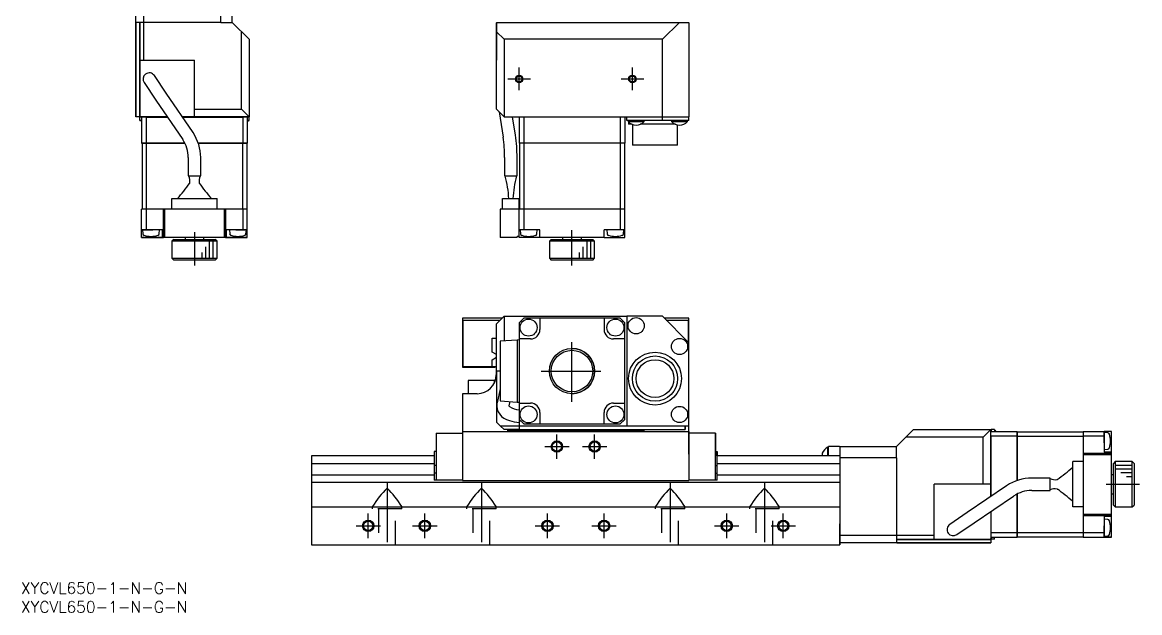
# Model space of a CAD drawing. Extents: x -2 to 603, y -8 to 381.
# Drawn here: x 0.4 to 296.5, y -8 to 148.4 of the extents above; entities that cross this region are included whole.
import ezdxf

# ---------------------------------------------------------------- set-up
doc = ezdxf.new("R2010")
doc.units = 0
doc.header["$LTSCALE"] = 0.5
doc.linetypes.add('CENTER', pattern=[50.8, 31.75, -6.35, 6.35, -6.35])
doc.linetypes.add('DASHED', pattern=[19.05, 12.7, -6.35])
for name, color, linetype in [('MSM_CENTER', 1, 'CENTER'), ('MSM_CONTINUOUS', 7, 'CONTINUOUS'), ('MSM_DASHED', 4, 'DASHED'), ('MSM_NARROW', 5, 'CONTINUOUS'), ('MSM_PART_NUMBER', 7, 'CONTINUOUS')]:
    doc.layers.add(name, color=color, linetype=linetype)
doc.styles.get("Standard").update_dxf_attribs({"font": 'txt.shx', "height": 3, "bigfont": 'bigfont.shx'})

# ---------------------------------------------------------------- blocks, each defined once
blk = doc.blocks.new('*U2')
at = {"layer": 'MSM_PART_NUMBER'}
blk.add_text('XYCVL650-1-N-G-N', height=3, dxfattribs=at).set_placement((0, -3))
blk = doc.blocks.new('*U3')
at = {"layer": 'MSM_PART_NUMBER'}
blk.add_text('XYCVL650-1-N-G-N', height=3, dxfattribs=at).set_placement((0, -8))

msp = doc.modelspace()

# ---------------------------------------------------------------- linework, layer by layer
at = {"layer": 'MSM_CENTER'}
for p, q in [((132.06, 130.37), (132.06, 136.37)), ((162.06, 130.37), (162.06, 136.37)), ((129.06, 133.37), (135.06, 133.37)), ((159.06, 133.37), (165.06, 133.37)), ((46, 92.82), (46, 83.92)), ((146.06, 83.92), (146.06, 93.32)), ((146.06, 47.8), (146.06, 64.2)), ((137.86, 56), (154.26, 56)), ((142.06, 32.77), (142.06, 39.23)), ((152.06, 32.77), (152.06, 39.23)), ((138.83, 36), (145.29, 36)), ((148.83, 36), (155.29, 36)), ((97.06, 26.5), (97.06, 8)), ((122.06, 26.5), (122.06, 8)), ((172.06, 26.5), (172.06, 8)), ((197.06, 26.5), (197.06, 8)), ((287.61, 26), (296.51, 26)), ((92.06, 11.77), (92.06, 18.23)), ((107.06, 11.77), (107.06, 18.23)), ((139.56, 11.77), (139.56, 18.23)), ((154.56, 11.77), (154.56, 18.23)), ((187.06, 11.77), (187.06, 18.23)), ((202.06, 11.77), (202.06, 18.23)), ((88.83, 15), (95.29, 15)), ((103.83, 15), (110.29, 15)), ((136.33, 15), (142.79, 15)), ((151.33, 15), (157.79, 15)), ((183.83, 15), (190.29, 15)), ((198.83, 15), (205.29, 15))]:
    msp.add_line(p, q, dxfattribs=at)
at = {"layer": 'MSM_CONTINUOUS'}
for p, q in [((56, 148.37), (56, 166.37)), ((30.5, 123.37), (30.5, 163.37)), ((32.5, 163.37), (32.5, 138.37)), ((53, 148.37), (53, 163.37)), ((53, 148.37), (30.5, 148.37)), ((30.5, 148.27), (30.5, 123.37)), ((31.4, 148.37), (31.4, 123.37)), ((31.5, 148.37), (31.5, 123.37)), ((53, 148.37), (56, 148.37)), ((56, 148.37), (60.5, 143.87)), ((126.16, 148.37), (126.06, 148.27)), ((126.16, 148.37), (126.06, 148.27)), ((126.06, 145.87), (126.06, 148.27)), ((126.06, 148.27), (126.06, 138.37)), ((126.16, 148.37), (146.06, 148.37)), ((129.06, 148.37), (146.06, 148.37)), ((146.06, 148.37), (174.56, 148.37)), ((146.06, 148.37), (174.06, 148.37)), ((174.56, 148.37), (170.06, 143.87)), ((174.56, 148.37), (177.06, 148.37)), ((177.06, 148.27), (176.96, 148.37)), ((177.06, 148.27), (177.06, 123.37)), ((58.5, 125.37), (58.5, 145.87)), ((126.06, 125.37), (126.06, 145.87)), ((128.06, 143.87), (126.06, 145.87)), ((60.5, 143.87), (60.5, 123.37)), ((128.06, 143.87), (128.06, 123.37)), ((170.06, 143.87), (128.06, 143.87)), ((170.06, 123.37), (170.06, 143.87)), ((31.5, 138.37), (46, 138.37)), ((46, 123.37), (46, 138.37)), ((126.06, 125.37), (126.06, 138.37)), ((38.54, 129.62), (35.39, 134.25)), ((32.66, 132.4), (35.8, 127.76)), ((35.8, 127.76), (42.89, 117.32)), ((45.62, 119.17), (38.54, 129.62)), ((46, 125.37), (58.5, 125.37)), ((58.5, 125.37), (60.5, 123.37)), ((128.06, 123.37), (126.06, 125.37)), ((126.77, 124.66), (127.82, 117.98)), ((31.4, 123.37), (30.5, 123.37)), ((31.4, 123.37), (30.5, 123.37)), ((31.4, 123.37), (31.5, 123.47)), ((31.4, 123.37), (31.5, 123.47)), ((31.5, 123.37), (31.5, 123.47)), ((31.6, 123.37), (31.5, 123.37)), ((31.5, 123.27), (31.6, 123.37)), ((38.79, 123.37), (31.5, 123.37)), ((31.5, 122.37), (31.5, 123.27)), ((31.5, 122.37), (31.5, 123.27)), ((32, 123.27), (31.5, 123.27)), ((32, 122.37), (31.5, 122.37)), ((31.5, 122.37), (32, 122.37)), ((31.6, 123.37), (38.79, 123.37)), ((32, 123.37), (32, 116.37)), ((38.79, 123.37), (32.4, 123.37)), ((33.2, 123.27), (33.1, 123.37)), ((33.2, 123.27), (33.2, 116.37)), ((33.2, 123.27), (38.85, 123.27)), ((60.5, 123.37), (42.77, 123.37)), ((42.77, 123.37), (60.4, 123.37)), ((42.77, 123.37), (60.5, 123.37)), ((42.84, 123.27), (58.8, 123.27)), ((58.9, 123.37), (58.8, 123.27)), ((58.8, 123.27), (58.8, 116.37)), ((60, 123.37), (60, 116.37)), ((60.5, 123.27), (60, 123.27)), ((60.5, 122.37), (60, 122.37)), ((60, 122.37), (60.5, 122.37)), ((60, 122.07), (60.15, 122.07)), ((60.15, 122.07), (60.15, 122.37)), ((60.4, 123.37), (60.5, 123.27)), ((60.5, 122.37), (60.5, 123.27)), ((128.06, 123.37), (170.06, 123.37)), ((131.08, 118.5), (130.31, 123.37)), ((132.06, 123.27), (132.16, 123.37)), ((132.06, 123.27), (132.06, 116.37)), ((133.26, 123.37), (133.26, 116.37)), ((158.86, 123.37), (158.86, 116.37)), ((160.06, 123.37), (160.06, 116.37)), ((160.66, 123.37), (160.56, 123.27)), ((160.56, 122.37), (160.56, 123.27)), ((170.06, 123.27), (160.56, 123.27)), ((170.06, 122.37), (160.56, 122.37)), ((160.91, 122.37), (160.91, 122.07)), ((160.91, 122.07), (165.21, 122.07)), ((161.06, 121.93), (161.06, 121.37)), ((165.21, 122.07), (165.21, 122.37)), ((170.02, 123.37), (170.06, 123.27)), ((170.06, 123.37), (177.06, 123.37)), ((170.06, 122.37), (170.06, 123.27)), ((177.06, 123.27), (170.06, 123.27)), ((177.06, 122.37), (170.06, 122.37)), ((172.41, 122.37), (172.41, 122.07)), ((172.41, 122.07), (174.56, 122.07)), ((174.56, 122.07), (176.71, 122.07)), ((176.71, 122.07), (176.71, 122.37)), ((176.96, 123.37), (177.06, 123.27)), ((177.06, 122.37), (177.06, 123.27)), ((161.98, 121.37), (161.06, 121.37)), ((162.06, 121.34), (162.06, 115.87)), ((173.48, 121.37), (164.14, 121.37)), ((174.06, 115.87), (174.06, 121.21)), ((32, 116.37), (43.44, 116.37)), ((43.44, 116.37), (32, 116.37)), ((32.1, 116.37), (32.1, 98.87)), ((33.24, 116.37), (33.24, 98.87)), ((60, 116.37), (47.01, 116.37)), ((47.01, 116.37), (60, 116.37)), ((58.76, 116.37), (58.76, 98.87)), ((59.9, 116.37), (59.9, 98.87)), ((133.26, 116.37), (132.06, 116.37)), ((132.16, 116.37), (132.16, 98.87)), ((158.86, 116.37), (133.26, 116.37)), ((133.3, 116.37), (133.3, 98.87)), ((158.82, 116.37), (158.82, 98.87)), ((160.06, 116.37), (158.86, 116.37)), ((159.96, 116.37), (159.96, 98.87)), ((174.06, 115.87), (162.06, 115.87)), ((44.35, 112.53), (44.35, 107.67)), ((47.65, 107.67), (47.65, 112.53)), ((128.21, 112.53), (128.21, 107.67)), ((131.51, 107.67), (131.51, 112.53)), ((44.35, 107.67), (47.65, 107.67)), ((128.21, 107.67), (131.51, 107.67)), ((44.74, 105.81), (44.7, 105.72)), ((40, 98.87), (40, 101.67)), ((40, 101.67), (52, 101.67)), ((52, 98.87), (52, 101.67)), ((127.66, 98.87), (127.66, 101.67)), ((127.66, 101.67), (132.06, 101.67)), ((132.06, 91.37), (132.06, 101.67)), ((60, 98.87), (32, 98.87)), ((32, 91.37), (32, 98.87)), ((33.2, 98.87), (33.2, 93.37)), ((37.75, 98.87), (37.75, 91.67)), ((38.1, 98.87), (38.1, 91.37)), ((53.9, 98.87), (53.9, 91.37)), ((54.25, 98.87), (54.25, 91.67)), ((58.8, 98.87), (58.8, 93.37)), ((60, 91.37), (60, 98.87)), ((133.26, 98.87), (127.06, 98.87)), ((127.06, 98.87), (127.06, 91.37)), ((133.26, 98.87), (133.26, 93.37)), ((158.86, 98.87), (133.26, 98.87)), ((158.86, 98.87), (158.86, 93.37)), ((160.06, 98.87), (158.86, 98.87)), ((160.06, 91.37), (160.06, 98.87)), ((37.5, 93.37), (32, 93.37)), ((32, 93.37), (32.25, 93.37)), ((32.25, 93.37), (32.34, 92.38)), ((32.25, 93.37), (35, 93.37)), ((36.66, 92.38), (36.75, 93.37)), ((37.5, 91.37), (37.5, 93.37)), ((60, 93.37), (54.5, 93.37)), ((54.5, 91.37), (54.5, 93.37)), ((55.25, 93.37), (55.34, 92.38)), ((57, 93.37), (59.75, 93.37)), ((59.66, 92.38), (59.75, 93.37)), ((59.75, 93.37), (60, 93.37)), ((137.56, 93.37), (132.06, 93.37)), ((132.31, 93.37), (132.39, 92.38)), ((136.72, 92.38), (136.81, 93.37)), ((137.56, 91.37), (137.56, 93.37)), ((160.06, 93.37), (154.56, 93.37)), ((154.56, 91.37), (154.56, 93.37)), ((155.31, 93.37), (155.39, 92.38)), ((159.72, 92.38), (159.81, 93.37)), ((32, 91.37), (37.78, 91.37)), ((60, 91.37), (32, 91.37)), ((37.75, 91.67), (37.78, 91.67)), ((37.78, 91.37), (37.78, 91.67)), ((40.5, 90.87), (40, 90.37)), ((40, 90.37), (40, 85.87)), ((52, 90.37), (40, 90.37)), ((40.5, 90.87), (51.5, 90.87)), ((43.5, 91.37), (43.5, 90.87)), ((48.5, 90.87), (48.5, 91.37)), ((52, 90.37), (51.5, 90.87)), ((52, 85.87), (52, 90.37)), ((54.22, 91.37), (54.22, 91.67)), ((54.22, 91.67), (54.25, 91.67)), ((54.22, 91.37), (60, 91.37)), ((131.56, 91.37), (127.06, 91.37)), ((132.06, 91.67), (131.56, 91.67)), ((131.56, 91.37), (131.56, 91.67)), ((137.56, 91.37), (132.06, 91.37)), ((154.56, 91.37), (137.56, 91.37)), ((140.56, 90.87), (140.06, 90.37)), ((152.06, 90.37), (140.06, 90.37)), ((140.06, 90.37), (140.06, 85.87)), ((140.56, 90.87), (151.56, 90.87)), ((143.56, 91.37), (143.56, 90.87)), ((148.56, 90.87), (148.56, 91.37)), ((152.06, 90.37), (151.56, 90.87)), ((152.06, 85.87), (152.06, 90.37)), ((154.56, 91.37), (160.06, 91.37)), ((40, 85.87), (40.5, 85.37)), ((40, 85.87), (52, 85.87)), ((51.5, 85.37), (40.5, 85.37)), ((51.5, 85.37), (52, 85.87)), ((140.06, 85.87), (152.06, 85.87)), ((140.06, 85.87), (140.56, 85.37)), ((151.56, 85.37), (140.56, 85.37)), ((151.56, 85.37), (152.06, 85.87)), ((117.06, 70), (117.06, 57)), ((127.56, 70), (117.06, 70)), ((117.26, 57.1), (117.26, 69.5)), ((117.26, 69.5), (127.06, 69.5)), ((126.06, 68.5), (128.06, 70.5)), ((126.06, 56), (126.06, 68.5)), ((128.06, 70.5), (160.56, 70.5)), ((128.06, 70.5), (128.06, 63.97)), ((133.26, 70), (132.06, 68.8)), ((132.06, 68.8), (132.06, 43.2)), ((137.56, 70), (133.26, 70)), ((137.56, 70), (137.56, 67)), ((154.56, 70), (137.56, 70)), ((154.56, 70), (154.56, 67)), ((158.86, 70), (154.56, 70)), ((160.06, 68.8), (158.86, 70)), ((160.06, 43.2), (160.06, 68.8)), ((160.56, 70.5), (160.56, 41.5)), ((170.06, 70.5), (160.56, 70.5)), ((177.06, 63.5), (170.06, 70.5)), ((177.06, 70), (170.56, 70)), ((171.06, 69.5), (176.86, 69.5)), ((176.86, 69.5), (176.86, 63.7)), ((177.06, 67.5), (177.06, 70)), ((177.06, 63.5), (177.06, 70)), ((124.86, 61.02), (124.86, 64.7)), ((124.86, 64.7), (126.06, 64.7)), ((131.56, 64.22), (127.06, 63.9)), ((127.06, 63.9), (127.06, 48.1)), ((132.06, 64.25), (131.56, 64.22)), ((131.56, 64.22), (131.56, 47.78)), ((135.06, 64.5), (132.06, 64.5)), ((160.06, 64.5), (157.06, 64.5)), ((177.06, 63.5), (177.06, 64.5)), ((177.06, 41.5), (177.06, 63.5)), ((126.05, 60.34), (124.86, 61.02)), ((124.86, 58.98), (126.05, 59.66)), ((117.06, 57), (125.66, 57)), ((126.06, 57.1), (117.26, 57.1)), ((124.86, 57.1), (124.86, 58.98)), ((125.66, 57), (125.66, 57.1)), ((125.66, 57), (125.66, 57.1)), ((125.96, 56.5), (125.96, 55)), ((125.96, 56.5), (126.06, 56.5)), ((125.56, 53.5), (118.56, 53.5)), ((118.56, 53.5), (118.56, 50)), ((125.56, 53.04), (125.56, 53.5)), ((126.06, 56), (126.06, 42.5)), ((127.06, 56), (126.06, 56)), ((127.06, 51.26), (126.19, 47.54)), ((117.06, 50), (117.06, 40)), ((120.96, 50), (117.06, 50)), ((127.06, 48.1), (131.56, 47.78)), ((129.41, 46.8), (129.67, 47.92)), ((131.56, 47.78), (132.06, 47.75)), ((132.06, 47.5), (135.06, 47.5)), ((157.06, 47.5), (160.06, 47.5)), ((129.45, 46.73), (129.41, 46.81)), ((129.53, 46.63), (129.45, 46.73)), ((137.56, 45), (137.56, 42)), ((154.56, 42), (154.56, 45)), ((126.06, 42.5), (127.06, 41.5)), ((127.06, 41.5), (132.06, 41.5)), ((127.06, 41.5), (128.06, 40.5)), ((132.06, 43.2), (133.26, 42)), ((132.06, 43.2), (132.06, 41.5)), ((132.06, 41.5), (160.56, 41.5)), ((132.06, 41.4), (132.16, 41.5)), ((133.26, 42), (137.56, 42)), ((137.56, 42), (154.56, 42)), ((154.56, 42), (158.86, 42)), ((158.86, 42), (160.06, 43.2)), ((160.56, 41.5), (177.06, 41.5)), ((176.06, 41.5), (176.06, 40.5)), ((176.06, 40.5), (176.06, 41.5)), ((177.06, 34), (177.06, 41.5)), ((177.06, 40), (177.06, 41.5)), ((110.06, 39.5), (110.06, 27.1)), ((110.06, 39.5), (117.06, 39.5)), ((117.06, 40), (129.06, 40)), ((117.06, 40), (117.06, 27)), ((132.06, 40.5), (128.06, 40.5)), ((129.06, 40.3), (165.06, 40.3)), ((129.06, 40), (129.06, 40.3)), ((129.06, 40), (129.06, 40.3)), ((129.06, 40), (177.06, 40)), ((132.06, 41.4), (132.06, 40.5)), ((176.06, 41.4), (132.06, 41.4)), ((132.06, 40.5), (176.06, 40.5)), ((165.06, 40.3), (165.06, 40)), ((177.06, 40), (177.06, 27)), ((177.06, 40), (177.06, 39.65)), ((184.06, 39.5), (177.06, 39.5)), ((184.06, 27.1), (184.06, 39.5)), ((184.06, 39.5), (184.06, 33.5)), ((236.56, 40.5), (232.16, 36.1)), ((255.06, 38.5), (234.56, 38.5)), ((236.56, 40.5), (257.06, 40.5)), ((255.06, 38.5), (257.06, 40.5)), ((255.06, 26), (255.06, 38.5)), ((257.06, 22.77), (257.06, 40.5)), ((257.06, 40.4), (257.16, 40.5)), ((257.06, 22.77), (257.06, 40.5)), ((257.06, 40), (264.06, 40)), ((257.06, 38.9), (257.16, 38.8)), ((257.16, 40.5), (257.16, 40)), ((258.06, 40.5), (257.16, 40.5)), ((257.16, 38.8), (264.06, 38.8)), ((257.16, 22.84), (257.16, 38.8)), ((258.06, 40.5), (258.06, 40)), ((258.35, 40.15), (258.06, 40.15)), ((258.35, 40), (258.35, 40.15)), ((264.06, 40), (264.06, 27.01)), ((264.06, 27.01), (264.06, 40)), ((264.06, 39.9), (281.56, 39.9)), ((264.06, 38.76), (281.56, 38.76)), ((281.56, 40), (281.56, 12)), ((281.56, 40), (287.06, 40)), ((281.56, 38.8), (287.06, 38.8)), ((287.06, 40), (287.06, 34.5)), ((289.06, 40), (287.06, 40)), ((287.06, 37), (287.06, 40)), ((288.04, 39.66), (287.06, 39.75)), ((289.06, 37), (289.06, 40)), ((213.86, 33.5), (213.86, 35.85)), ((214.06, 35.85), (213.86, 35.85)), ((216.96, 36), (214.06, 36)), ((214.06, 33.5), (214.06, 36)), ((217.06, 36), (217.06, 10)), ((217.06, 36), (232.06, 36)), ((232.06, 36), (232.16, 36.1)), ((232.06, 33), (232.06, 36)), ((289.06, 34.22), (289.06, 37)), ((289.06, 15), (289.06, 37)), ((77.06, 33.5), (77.06, 10)), ((109.56, 33.5), (77.06, 33.5)), ((109.56, 34.7), (109.56, 27.1)), ((110.06, 34.7), (109.56, 34.7)), ((184.06, 34.7), (184.56, 34.7)), ((184.56, 27.1), (184.56, 34.7)), ((184.56, 34.7), (184.56, 33.5)), ((217.06, 33.5), (184.56, 33.5)), ((212.41, 33.5), (212.41, 34.22)), ((232.06, 33), (217.06, 33)), ((232.06, 33), (232.06, 10.5)), ((281.56, 34.25), (288.76, 34.25)), ((281.56, 33.9), (289.06, 33.9)), ((287.06, 35.25), (288.04, 35.34)), ((289.06, 34.5), (287.06, 34.5)), ((288.76, 34.22), (288.76, 34.25)), ((289.06, 34.22), (288.76, 34.22)), ((77.06, 31.54), (109.56, 31.54)), ((110.06, 31.02), (109.56, 31.02)), ((184.06, 31.02), (184.56, 31.02)), ((184.56, 31.54), (217.06, 31.54)), ((278.76, 20), (278.76, 32)), ((281.56, 32), (278.76, 32)), ((290.06, 32), (289.56, 31.5)), ((289.56, 20.5), (289.56, 31.5)), ((294.56, 32), (290.06, 32)), ((290.06, 32), (290.06, 20)), ((295.06, 31.5), (294.56, 32)), ((294.56, 20), (294.56, 32)), ((295.06, 31.5), (295.06, 20.5)), ((109.56, 28.46), (77.06, 28.46)), ((110.06, 28.98), (109.56, 28.98)), ((117.06, 27.1), (109.56, 27.1)), ((117.06, 27), (177.06, 27)), ((184.56, 27.1), (177.06, 27.1)), ((184.06, 28.98), (184.56, 28.98)), ((217.06, 28.46), (184.56, 28.46)), ((272.76, 27.65), (267.9, 27.65)), ((272.76, 24.35), (272.76, 27.65)), ((289.56, 28.5), (289.06, 28.5)), ((217.06, 26.5), (77.06, 26.5)), ((257.06, 26), (242.06, 26)), ((242.06, 11.5), (242.06, 26)), ((261.26, 25.62), (250.81, 18.54)), ((267.9, 24.35), (272.76, 24.35)), ((274.61, 24.74), (274.7, 24.7)), ((252.66, 15.8), (263.11, 22.89)), ((264.06, 12), (264.06, 23.44)), ((264.06, 23.44), (264.06, 12)), ((289.06, 23.5), (289.56, 23.5)), ((77.06, 20), (217.06, 20)), ((93.32, 20), (93.16, 20.13)), ((100.8, 20), (100.96, 20.13)), ((118.32, 20), (118.16, 20.13)), ((125.8, 20), (125.96, 20.13)), ((168.32, 20), (168.16, 20.13)), ((175.8, 20), (175.96, 20.13)), ((193.32, 20), (193.16, 20.13)), ((200.8, 20), (200.96, 20.13)), ((250.81, 18.54), (246.17, 15.39)), ((257.06, 18.79), (257.06, 11.5)), ((257.06, 18.79), (257.06, 11.5)), ((257.16, 13.2), (257.16, 18.85)), ((281.56, 20), (278.76, 20)), ((281.56, 18.1), (289.06, 18.1)), ((289.06, 17.78), (288.76, 17.78)), ((288.76, 17.78), (288.76, 17.75)), ((289.06, 17.5), (289.06, 17.78)), ((289.56, 20.5), (290.06, 20)), ((290.06, 20), (294.56, 20)), ((294.56, 20), (295.06, 20.5)), ((217.06, 10.5), (217.06, 15.5)), ((248.02, 12.66), (252.66, 15.8)), ((281.56, 17.75), (288.76, 17.75)), ((289.06, 17.5), (287.06, 17.5)), ((287.06, 17.5), (287.06, 12)), ((288.04, 16.66), (287.06, 16.75)), ((287.06, 12), (287.06, 15)), ((289.06, 15), (289.06, 17.5)), ((289.06, 12), (289.06, 15)), ((217.06, 12.5), (242.06, 12.5)), ((257.16, 13.2), (257.06, 13.1)), ((257.06, 12), (264.06, 12)), ((257.06, 12), (264.06, 12)), ((257.16, 13.2), (264.06, 13.2)), ((257.16, 12), (257.16, 11.5)), ((258.06, 11.5), (258.06, 12)), ((264.06, 13.24), (281.56, 13.24)), ((264.06, 12.1), (281.56, 12.1)), ((264.06, 12.1), (281.56, 12.1)), ((281.56, 13.2), (287.06, 13.2)), ((281.56, 12), (287.06, 12)), ((281.56, 12), (289.06, 12)), ((287.06, 12.25), (288.04, 12.34)), ((289.06, 12), (287.06, 12)), ((77.06, 10), (217.06, 10)), ((217.06, 10), (217.06, 10.5)), ((257.06, 10.5), (217.06, 10.5)), ((232.06, 11.5), (257.06, 11.5)), ((232.06, 11.4), (257.06, 11.4)), ((232.16, 10.5), (257.06, 10.5)), ((257.06, 11.5), (256.96, 11.5)), ((257.06, 11.4), (256.96, 11.5)), ((257.06, 11.4), (256.96, 11.5)), ((257.16, 11.5), (257.06, 11.6)), ((257.06, 11.4), (257.06, 10.5)), ((257.06, 11.4), (257.06, 10.5)), ((258.06, 11.5), (257.16, 11.5))]:
    msp.add_line(p, q, dxfattribs=at)
for centre, radius in [((132.06, 133.37), 0.783), ((162.06, 133.37), 0.783), ((134.56, 67.5), 2.25), ((157.56, 67.5), 2.25), ((163.06, 68), 2.15), ((174.56, 62.5), 2.15), ((146.06, 56), 6), ((146.06, 56), 5.5), ((168.06, 54), 7), ((168.06, 54), 6), ((168.06, 54), 5), ((134.56, 44.5), 2.25), ((157.56, 44.5), 2.25), ((174.56, 44.5), 2.15), ((142.06, 36), 1.23), ((152.06, 36), 1.23), ((92.06, 15), 1.23), ((107.06, 15), 1.23), ((139.56, 15), 1.23), ((154.56, 15), 1.23), ((187.06, 15), 1.23), ((202.06, 15), 1.23)]:
    msp.add_circle(centre, radius, dxfattribs=at)
for centre, radius, start, end in [((34.03, 133.33), 1.66, 126.3601, 214.4312), ((34.02, 133.33), 1.65, 33.8331, 126.0094), ((58, 124.17), 3, 311.8103, 315.78), ((163.06, 124.17), 3, 224.22, 315.78), ((174.56, 124.17), 3, 224.22, 315.78), ((35.81, 112.54), 11.84, 359.9509, 34.0564), ((92.3, 112.72), 39.2, 359.7177, 8.4755), ((35.81, 112.54), 8.54, 359.9287, 34.0288), ((92.54, 112.74), 35.66, 359.6613, 8.4567), ((41.58, 106.35), 3.21, 350.2787, 24.1179), ((50.18, 106.4), 2.97, 154.6953, 192.2257), ((100.72, 100.25), 28.62, 2.8322, 15.0159), ((157.3, 100.52), 26.91, 164.5953, 177.5566), ((-4.17, 141.02), 60.29, 319.2516, 324.1616), ((87.03, 133.7), 48.58, 215.093, 221.2478), ((32.83, 92.42), 0.5, 185, 252.3708), ((34.5, 97.67), 6, 252.3708, 287.6292), ((36.17, 92.42), 0.5, 287.6292, 355), ((55.83, 92.42), 0.5, 185, 252.3708), ((57.5, 97.67), 6, 252.3708, 287.6292), ((59.17, 92.42), 0.5, 287.6292, 355), ((132.89, 92.42), 0.5, 185, 252.3708), ((134.56, 97.67), 6, 252.3708, 287.6292), ((136.22, 92.42), 0.5, 287.6292, 355), ((155.89, 92.42), 0.5, 185, 252.3708), ((157.56, 97.67), 6, 252.3708, 287.6292), ((159.22, 92.42), 0.5, 287.6292, 355), ((135.06, 67), 2.5, 270, 360), ((157.06, 67), 2.5, 180, 270), ((146.06, 56), 6, 270, 90), ((120.96, 55), 5, 270, 0), ((130.28, 46.96), 4.14, 172.4446, 258.6833), ((135.06, 45), 2.5, 360, 90), ((157.06, 45), 2.5, 90, 180), ((132.25, 50.05), 4.37, 231.3798, 267.4338), ((132.64, 51.8), 9.45, 250.4373, 266.4987), ((256.26, 38), 3, 41.8103, 45.78), ((288, 39.17), 0.5, 17.6292, 85), ((282.76, 37.5), 6, 342.3708, 17.6291), ((215.42, 33), 3.25, 118.7266, 157.939), ((288, 35.83), 0.5, 275, 342.3708), ((246.73, 67.03), 48.58, 305.093, 311.2478), ((267.89, 15.81), 11.84, 89.9509, 124.0564), ((274.03, 30.18), 2.97, 244.6953, 282.2258), ((119.49, 3.04), 31.38, 135.6092, 147.0188), ((74.63, 3.04), 31.38, 32.9812, 44.3908), ((144.49, 3.04), 31.38, 135.6092, 147.0188), ((99.63, 3.04), 31.38, 32.9812, 44.3908), ((194.49, 3.04), 31.38, 135.6092, 147.0188), ((149.63, 3.04), 31.38, 32.9812, 44.3908), ((219.49, 3.04), 31.38, 135.6092, 147.0188), ((174.63, 3.04), 31.38, 32.9812, 44.3908), ((267.89, 15.81), 8.54, 89.9287, 124.0288), ((274.07, 21.58), 3.21, 80.2787, 114.1179), ((239.4, -24.17), 60.29, 49.2516, 54.1616), ((247.1, 14.02), 1.65, 123.8342, 216.0084), ((288, 16.17), 0.5, 17.6292, 85), ((282.76, 14.5), 6, 342.3708, 17.6291), ((247.09, 14.03), 1.66, 216.3605, 304.4309), ((288, 12.83), 0.5, 275, 342.3708)]:
    msp.add_arc(centre, radius, start, end, dxfattribs=at)
at = {"layer": 'MSM_DASHED'}
for p, q in [((93.16, 19.5), (93.16, 20.13)), ((100.96, 19.5), (93.16, 19.5)), ((94.81, 19.5), (94.81, 10)), ((99.31, 10), (99.31, 19.5)), ((100.96, 19.5), (100.96, 20.13)), ((118.16, 19.5), (118.16, 20.13)), ((125.96, 19.5), (118.16, 19.5)), ((119.81, 19.5), (119.81, 10)), ((124.31, 10), (124.31, 19.5)), ((125.96, 19.5), (125.96, 20.13)), ((168.16, 19.5), (168.16, 20.13)), ((175.96, 19.5), (168.16, 19.5)), ((169.81, 19.5), (169.81, 10)), ((174.31, 10), (174.31, 19.5)), ((175.96, 19.5), (175.96, 20.13)), ((193.16, 19.5), (193.16, 20.13)), ((200.96, 19.5), (193.16, 19.5)), ((194.81, 19.5), (194.81, 10)), ((199.31, 10), (199.31, 19.5)), ((200.96, 19.5), (200.96, 20.13))]:
    msp.add_line(p, q, dxfattribs=at)
at = {"layer": 'MSM_NARROW'}
for p, q in [((49, 85.87), (49, 88.87)), ((50, 85.87), (50, 90.37)), ((51, 85.87), (51, 90.37)), ((149.06, 85.87), (149.06, 88.87)), ((150.06, 85.87), (150.06, 90.37)), ((151.06, 85.87), (151.06, 90.37)), ((48, 85.87), (48, 87.37)), ((148.06, 85.87), (148.06, 87.37)), ((294.56, 31), (290.06, 31)), ((294.56, 30), (290.06, 30)), ((294.56, 29), (291.56, 29)), ((294.56, 28), (293.06, 28))]:
    msp.add_line(p, q, dxfattribs=at)
for centre, radius in [((132.06, 133.37), 1), ((162.06, 133.37), 1), ((142.06, 36), 1.5), ((152.06, 36), 1.5), ((92.06, 15), 1.5), ((107.06, 15), 1.5), ((139.56, 15), 1.5), ((154.56, 15), 1.5), ((187.06, 15), 1.5), ((202.06, 15), 1.5)]:
    msp.add_circle(centre, radius, dxfattribs=at)

# ---------------------------------------------------------------- block references
at = {"layer": 'MSM_CONTINUOUS'}
for name in ['*U2', '*U3']:
    msp.add_blockref(name, (0, 0), dxfattribs=at)

doc.saveas('drawing.dxf')
